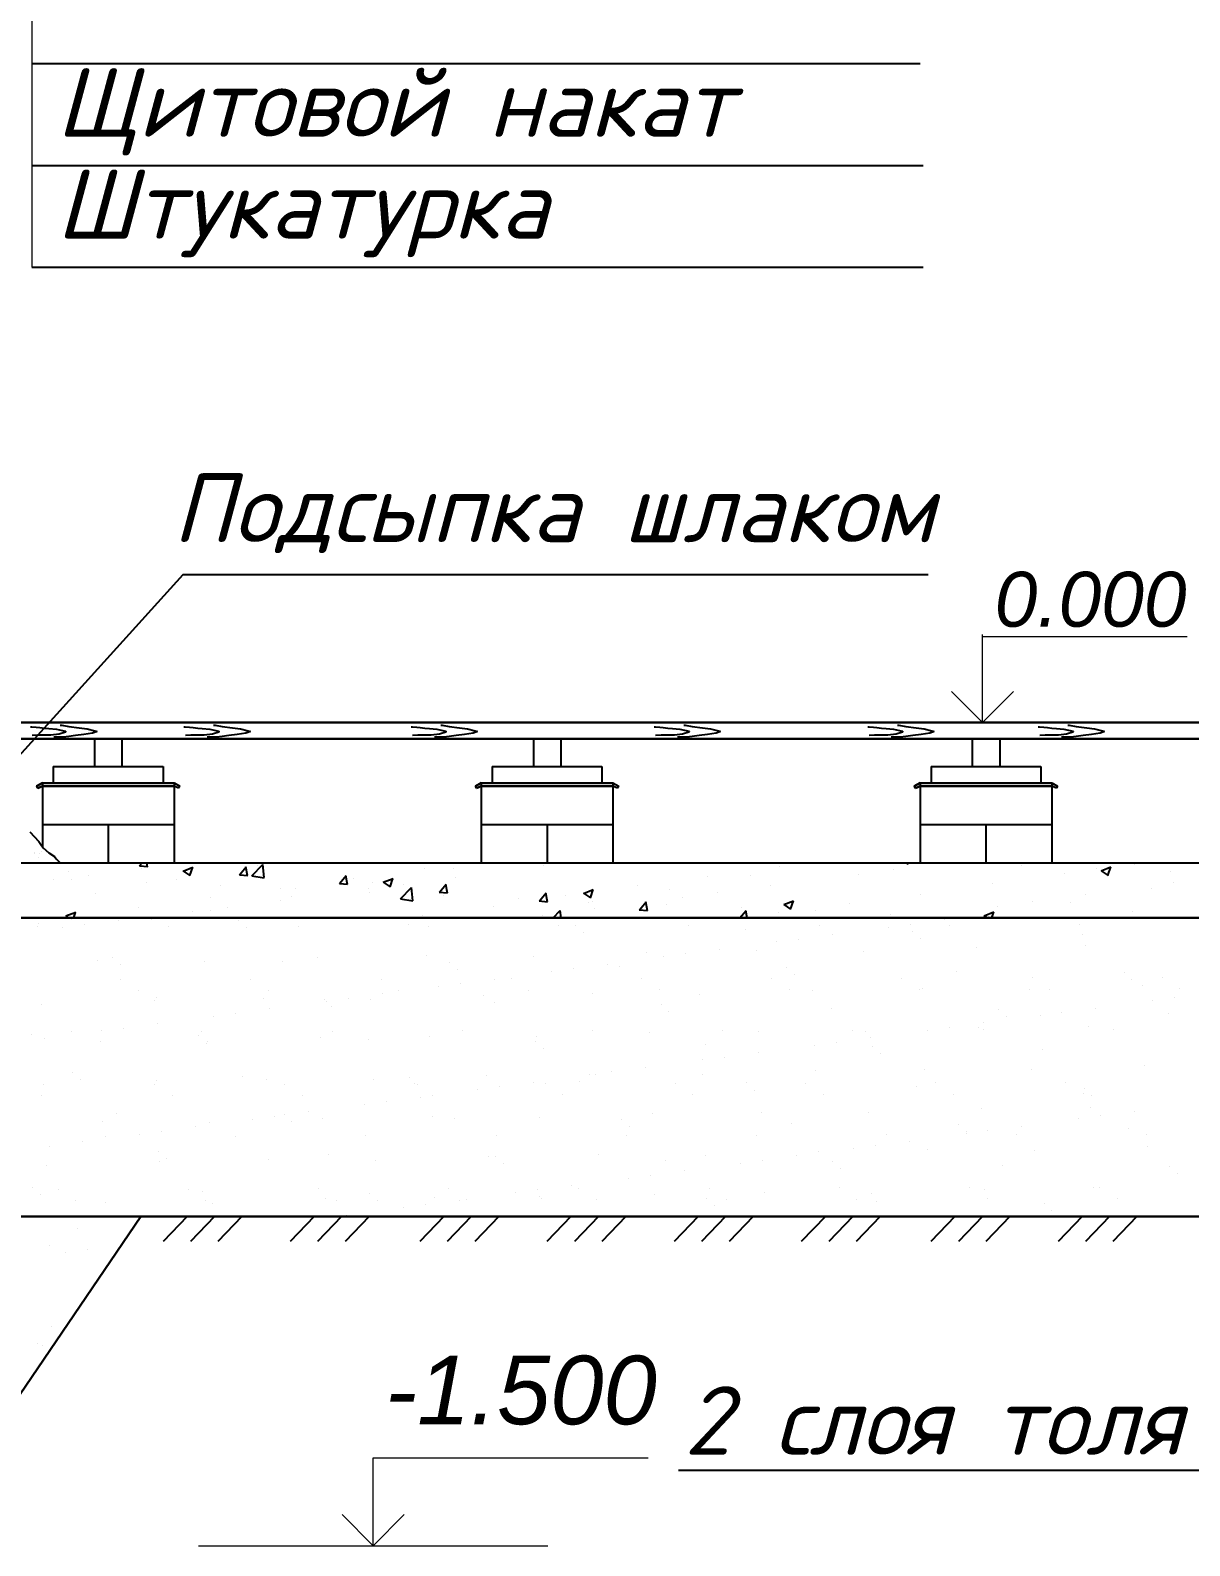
# Model space of a CAD drawing. Header units: millimetres. Extents: x 84778 to 227326, y -44398 to 146312.
# Drawn here: x 183764 to 187991, y -10601 to -5079 of the extents above; entities that cross this region are included whole.
import ezdxf

# ---------------------------------------------------------------- set-up
doc = ezdxf.new("R2010")
doc.units = ezdxf.units.MM
doc.header["$LTSCALE"] = 10
doc.linetypes.add('DASHED', pattern=[19.05, 12.7, -6.35])
for name, color, linetype, lineweight in [('Основная', 7, 'Continuous', 30), ('основной', 7, 'Continuous', 30), ('Тонкая', 7, 'Continuous', 25)]:
    doc.layers.add(name, color=color, linetype=linetype, lineweight=lineweight)
doc.layers.add('Размерная', color=7, linetype='Continuous')
doc.layers.add('Штриховка', color=7, linetype='DASHED')
doc.styles.add('Isocpeur', font='isocpeui.ttf')
doc.styles.add('STIL 888', font='ARIALI.TTF')

msp = doc.modelspace()

# ---------------------------------------------------------------- hatches: boundary and pattern name
at = {"layer": 'Тонкая', "ltscale": 50}
h = msp.add_hatch(color=256, dxfattribs=at)
h.paths.add_polyline_path([(183808.1, -7821.4), (183808.1, -7833.4), (184288.1, -7833.4), (184304.8, -7841.4), (184309.3, -7833.7), (184288.1, -7821.4)])
h.paths.add_polyline_path([(183808.1, -7833.4), (183808.1, -7821.4), (183786.8, -7833.7), (183791.3, -7841.4)])
h = msp.add_hatch(color=256, dxfattribs=at)
h.paths.add_polyline_path([(185408.1, -7821.4), (185408.1, -7833.4), (185888.1, -7833.4), (185904.8, -7841.4), (185909.3, -7833.7), (185888.1, -7821.4)])
h.paths.add_polyline_path([(185408.1, -7833.4), (185408.1, -7821.4), (185386.8, -7833.7), (185391.3, -7841.4)])
h = msp.add_hatch(color=256, dxfattribs=at)
h.paths.add_polyline_path([(187008.1, -7821.4), (187008.1, -7833.4), (187488.1, -7833.4), (187504.8, -7841.4), (187509.3, -7833.7), (187488.1, -7821.4)])
h.paths.add_polyline_path([(187008.1, -7833.4), (187008.1, -7821.4), (186986.8, -7833.7), (186991.3, -7841.4)])

# ---------------------------------------------------------------- linework, layer by layer
at = {"lineweight": 20}
msp.add_line((183769.4, -2065), (183769.4, -5942.5), dxfattribs=at)
at = {"layer": 'Основная', "ltscale": 50}
for p, q in [((183451.6, -7601.4), (189451.6, -7601.4)), ((183451.6, -8113.1), (188491.6, -8113.7)), ((183451.6, -8313.1), (188491.6, -8313.7))]:
    msp.add_line(p, q, dxfattribs=at)
at = {"layer": 'основной', "ltscale": 50}
for p, q in [((183451.6, -7661.4), (188491.6, -7661.4)), ((183651.6, -9401.4), (189651.6, -9401.4))]:
    msp.add_line(p, q, dxfattribs=at)
at = {"layer": 'основной', "linetype": 'Continuous', "lineweight": 30, "ltscale": 1000}
msp.add_line((183351.6, -10601.4), (184166.6, -9401.4), dxfattribs=at)
at = {"layer": 'основной', "linetype": 'Continuous', "lineweight": 0, "ltscale": 1000}
for p, q in [((184166.6, -9401.4), (183351.6, -10601.4)), ((183451.6, -9401.4), (184166.6, -9401.4))]:
    msp.add_line(p, q, dxfattribs=at)
at = {"layer": 'Размерная', "linetype": 'ByBlock', "lineweight": 20}
for p, q in [((187235.7, -7601.4), (187235.7, -7281.4)), ((187235.7, -7288.3), (187980.9, -7288.3)), ((185013.7, -10601.4), (185013.7, -10281.4)), ((185013.7, -10281.4), (186016.5, -10281.4)), ((184900.5, -10488.3), (185013.7, -10601.4)), ((185126.8, -10488.3), (185013.7, -10601.4))]:
    msp.add_line(p, q, dxfattribs=at)
at = {"layer": 'Размерная', "linetype": 'Continuous', "lineweight": 20}
for p in [(187122.6, -7488.3), (187348.9, -7488.3)]:
    msp.add_line(p, (187235.7, -7601.4), dxfattribs=at)
at = {"layer": 'Тонкая'}
for p, q in [((183769.4, -5200.5), (187008.4, -5200.5)), ((183769.4, -5571.5), (187008.4, -5571.5)), ((183769.4, -5571.5), (187019.1, -5571.5)), ((183769.4, -5942.5), (187019.1, -5942.5)), ((186126.6, -10326.3), (188143.9, -10326.3))]:
    msp.add_line(p, q, dxfattribs=at)
at = {"layer": 'Тонкая', "ltscale": 50}
for p, q in [((183998.1, -7661.4), (183998.1, -7761.4)), ((184098.1, -7661.4), (184098.1, -7761.4)), ((185598.1, -7661.4), (185598.1, -7761.4)), ((185698.1, -7661.4), (185698.1, -7761.4)), ((187198.1, -7661.4), (187198.1, -7761.4)), ((187298.1, -7661.4), (187298.1, -7761.4)), ((183848.1, -7761.4), (184248.1, -7761.4)), ((183848.1, -7761.4), (183848.1, -7821.4)), ((184248.1, -7761.4), (184248.1, -7821.4)), ((185448.1, -7761.4), (185448.1, -7821.4)), ((185448.1, -7761.4), (185848.1, -7761.4)), ((185848.1, -7761.4), (185848.1, -7821.4)), ((187048.1, -7761.4), (187448.1, -7761.4)), ((187048.1, -7761.4), (187048.1, -7821.4)), ((187448.1, -7761.4), (187448.1, -7821.4)), ((183808.1, -7821.4), (183786.8, -7833.7)), ((183786.8, -7833.7), (183808.1, -7821.4)), ((183786.8, -7833.7), (183791.3, -7841.4)), ((183791.3, -7841.4), (183786.8, -7833.7)), ((183791.3, -7841.4), (183808.1, -7833.4)), ((183808.1, -7833.4), (183791.3, -7841.4)), ((183808.1, -7821.4), (184288.1, -7821.4)), ((183808.1, -7821.4), (183808.1, -8054.6)), ((183808.1, -7821.4), (184288.1, -7821.4)), ((183808.1, -7833.4), (184288.1, -7833.4)), ((184288.1, -7833.4), (183808.1, -7833.4)), ((184288.1, -7821.4), (184288.1, -8113.4)), ((184288.1, -7821.4), (184309.3, -7833.7)), ((184288.1, -7821.4), (184309.3, -7833.7)), ((184304.8, -7841.4), (184288.1, -7833.4)), ((184304.8, -7841.4), (184288.1, -7833.4)), ((184309.3, -7833.7), (184304.8, -7841.4)), ((184309.3, -7833.7), (184304.8, -7841.4)), ((185408.1, -7821.4), (185386.8, -7833.7)), ((185386.8, -7833.7), (185408.1, -7821.4)), ((185386.8, -7833.7), (185391.3, -7841.4)), ((185391.3, -7841.4), (185386.8, -7833.7)), ((185391.3, -7841.4), (185408.1, -7833.4)), ((185408.1, -7833.4), (185391.3, -7841.4)), ((185408.1, -7821.4), (185408.1, -8113.4)), ((185408.1, -7821.4), (185888.1, -7821.4)), ((185408.1, -7821.4), (185888.1, -7821.4)), ((185408.1, -7833.4), (185888.1, -7833.4)), ((185888.1, -7833.4), (185408.1, -7833.4)), ((185888.1, -7821.4), (185909.3, -7833.7)), ((185888.1, -7821.4), (185888.1, -8113.4)), ((185888.1, -7821.4), (185909.3, -7833.7)), ((185904.8, -7841.4), (185888.1, -7833.4)), ((185904.8, -7841.4), (185888.1, -7833.4)), ((185909.3, -7833.7), (185904.8, -7841.4)), ((185909.3, -7833.7), (185904.8, -7841.4)), ((186986.8, -7833.7), (187008.1, -7821.4)), ((187008.1, -7821.4), (186986.8, -7833.7)), ((186991.3, -7841.4), (186986.8, -7833.7)), ((186986.8, -7833.7), (186991.3, -7841.4)), ((187008.1, -7833.4), (186991.3, -7841.4)), ((186991.3, -7841.4), (187008.1, -7833.4)), ((187008.1, -7821.4), (187008.1, -8113.4)), ((187008.1, -7821.4), (187488.1, -7821.4)), ((187008.1, -7821.4), (187488.1, -7821.4)), ((187008.1, -7833.4), (187488.1, -7833.4)), ((187488.1, -7833.4), (187008.1, -7833.4)), ((187488.1, -7821.4), (187488.1, -8113.4)), ((187488.1, -7821.4), (187509.3, -7833.7)), ((187488.1, -7821.4), (187509.3, -7833.7)), ((187504.8, -7841.4), (187488.1, -7833.4)), ((187504.8, -7841.4), (187488.1, -7833.4)), ((187509.3, -7833.7), (187504.8, -7841.4)), ((187509.3, -7833.7), (187504.8, -7841.4)), ((183808.1, -7973.4), (184288.1, -7973.4)), ((184048.1, -7973.4), (184048.1, -8113.4)), ((185408.1, -7973.4), (185888.1, -7973.4)), ((185648.1, -7973.4), (185648.1, -8113.4)), ((187008.1, -7973.4), (187488.1, -7973.4)), ((187248.1, -7973.4), (187248.1, -8113.4))]:
    msp.add_line(p, q, dxfattribs=at)
at = {"layer": 'Тонкая', "linetype": 'Continuous', "ltscale": 1000}
for p, q in [((183763, -8000.3), (183794.8, -8034.7)), ((183794.8, -8034.7), (183800.1, -8042.6)), ((183800.1, -8042.6), (183810.7, -8058.5)), ((183810.7, -8058.5), (183831.8, -8077)), ((183831.8, -8077), (183853, -8090.2)), ((183853, -8090.2), (183858.3, -8098.1)), ((183858.3, -8098.1), (183873.1, -8113.1)), ((183794.7, -8333.9), (183794.7, -8333.9)), ((183913.6, -8318.7), (183913.6, -8318.7)), ((184085.5, -8322.5), (184085.5, -8322.5)), ((184206.3, -8319.1), (184206.3, -8319.1)), ((184523.5, -8324), (184523.5, -8324)), ((184605.2, -8314), (184605.2, -8314)), ((184995.1, -8315.9), (184995.1, -8315.9)), ((185142.3, -8337.4), (185142.3, -8337.4)), ((186973.7, -8336.9), (186973.7, -8336.9)), ((187097.6, -8320.5), (187097.6, -8320.5)), ((183791.9, -8346.1), (183791.9, -8346.1)), ((183882.3, -8349.3), (183882.3, -8349.3)), ((183961.6, -8338.8), (183961.6, -8338.8)), ((184266.5, -8345.3), (184266.5, -8345.3)), ((184551.5, -8349.7), (184551.5, -8349.7)), ((184741.1, -8344.4), (184741.1, -8344.4)), ((185215.7, -8343.5), (185215.7, -8343.5)), ((185690.3, -8342.7), (185690.3, -8342.7)), ((185752.1, -8342.7), (185752.1, -8342.7)), ((185780.2, -8368.4), (185780.2, -8368.4)), ((186164.9, -8341.8), (186164.9, -8341.8)), ((186370.9, -8356.1), (186370.9, -8356.1)), ((186563.5, -8390.9), (186563.5, -8390.9)), ((186639.5, -8341), (186639.5, -8341)), ((186687.4, -8374.6), (186687.4, -8374.6)), ((186894.4, -8347.3), (186894.4, -8347.3)), ((186980.7, -8361.4), (186980.7, -8361.4)), ((187008.8, -8387.1), (187008.8, -8387.1)), ((187114.1, -8340.1), (187114.1, -8340.1)), ((187588.7, -8339.2), (187588.7, -8339.2)), ((187599.5, -8374.9), (187599.5, -8374.9)), ((186011.7, -8438.9), (186011.7, -8438.9)), ((186153.3, -8444.9), (186153.3, -8444.9)), ((186277.2, -8428.6), (186277.2, -8428.6)), ((186410.6, -8433.8), (186410.6, -8433.8)), ((186484.2, -8401.3), (186484.2, -8401.3)), ((186800.4, -8435.6), (186800.4, -8435.6)), ((187212.1, -8420.8), (187212.1, -8420.8)), ((187611, -8415.7), (187611, -8415.7)), ((184009.8, -8469.9), (184009.8, -8469.9)), ((184065.3, -8457.7), (184065.3, -8457.7)), ((184093.4, -8483.4), (184093.4, -8483.4)), ((184399.7, -8471.7), (184399.7, -8471.7)), ((184684.1, -8471.2), (184684.1, -8471.2)), ((184811.3, -8456.9), (184811.3, -8456.9)), ((185210.2, -8451.8), (185210.2, -8451.8)), ((185294, -8476.4), (185294, -8476.4)), ((185322, -8502.2), (185322, -8502.2)), ((185600.1, -8453.7), (185600.1, -8453.7)), ((185743.1, -8498.9), (185743.1, -8498.9)), ((185867, -8482.6), (185867, -8482.6)), ((185912.8, -8489.9), (185912.8, -8489.9)), ((186074, -8455.3), (186074, -8455.3)), ((186522.6, -8495.1), (186522.6, -8495.1)), ((184094, -8538.6), (184094, -8538.6)), ((184568.6, -8537.7), (184568.6, -8537.7)), ((185043.1, -8536.8), (185043.1, -8536.8)), ((185332.8, -8552.9), (185332.8, -8552.9)), ((185456.7, -8536.6), (185456.7, -8536.6)), ((185517.7, -8536), (185517.7, -8536)), ((185663.7, -8509.3), (185663.7, -8509.3)), ((185992.3, -8535.1), (185992.3, -8535.1)), ((186466.9, -8534.2), (186466.9, -8534.2)), ((186550.7, -8520.9), (186550.7, -8520.9)), ((186941.5, -8533.4), (186941.5, -8533.4)), ((187141.4, -8508.6), (187141.4, -8508.6)), ((187416.1, -8532.5), (187416.1, -8532.5)), ((187751.2, -8513.8), (187751.2, -8513.8)), ((187779.3, -8539.6), (187779.3, -8539.6)), ((187817.1, -8558.6), (187817.1, -8558.6)), ((187890.7, -8531.7), (187890.7, -8531.7)), ((184158.2, -8579.5), (184158.2, -8579.5)), ((184215.9, -8612.8), (184215.9, -8612.8)), ((184226, -8604.9), (184226, -8604.9)), ((184614.8, -8607.7), (184614.8, -8607.7)), ((184632.8, -8578.6), (184632.8, -8578.6)), ((184835.8, -8610.2), (184835.8, -8610.2)), ((184922.6, -8606.9), (184922.6, -8606.9)), ((185004.7, -8609.5), (185004.7, -8609.5)), ((185046.5, -8590.6), (185046.5, -8590.6)), ((185107.4, -8577.8), (185107.4, -8577.8)), ((185253.5, -8563.3), (185253.5, -8563.3)), ((185416.3, -8594.7), (185416.3, -8594.7)), ((185582, -8576.9), (185582, -8576.9)), ((185815.2, -8589.6), (185815.2, -8589.6)), ((186056.6, -8576.1), (186056.6, -8576.1)), ((186205.1, -8591.5), (186205.1, -8591.5)), ((186531.2, -8575.2), (186531.2, -8575.2)), ((186616.7, -8576.7), (186616.7, -8576.7)), ((187005.8, -8574.3), (187005.8, -8574.3)), ((187015.6, -8571.6), (187015.6, -8571.6)), ((187405.4, -8573.4), (187405.4, -8573.4)), ((187480.4, -8573.5), (187480.4, -8573.5)), ((187934.7, -8604.9), (187934.7, -8604.9)), ((187955, -8572.6), (187955, -8572.6)), ((183804.3, -8627.6), (183804.3, -8627.6)), ((184512.4, -8660.9), (184512.4, -8660.9)), ((184636.3, -8644.6), (184636.3, -8644.6)), ((184843.3, -8617.3), (184843.3, -8617.3)), ((184863.9, -8635.9), (184863.9, -8635.9)), ((185454.6, -8623.7), (185454.6, -8623.7)), ((186064.5, -8628.9), (186064.5, -8628.9)), ((186092.5, -8654.6), (186092.5, -8654.6)), ((186683.3, -8642.4), (186683.3, -8642.4)), ((187293.1, -8647.6), (187293.1, -8647.6)), ((187445.2, -8669.4), (187445.2, -8669.4)), ((187524.5, -8658.9), (187524.5, -8658.9)), ((187648.4, -8642.6), (187648.4, -8642.6)), ((187855.4, -8615.4), (187855.4, -8615.4)), ((187911.9, -8661.1), (187911.9, -8661.1)), ((184102.2, -8714.9), (184102.2, -8714.9)), ((184226.1, -8698.6), (184226.1, -8698.6)), ((184433.1, -8671.3), (184433.1, -8671.3)), ((185338.8, -8725.2), (185338.8, -8725.2)), ((185813.4, -8724.3), (185813.4, -8724.3)), ((186288, -8723.4), (186288, -8723.4)), ((186762.6, -8722.6), (186762.6, -8722.6)), ((187034.9, -8723.4), (187034.9, -8723.4)), ((187114.3, -8712.9), (187114.3, -8712.9)), ((187221.7, -8714.5), (187221.7, -8714.5)), ((187237.2, -8721.7), (187237.2, -8721.7)), ((187238.1, -8696.6), (187238.1, -8696.6)), ((187321.2, -8673.3), (187321.2, -8673.3)), ((187620.6, -8709.4), (187620.6, -8709.4)), ((187711.8, -8720.9), (187711.8, -8720.9)), ((183767.9, -8738.7), (183767.9, -8738.7)), ((183815.8, -8752.6), (183815.8, -8752.6)), ((183915, -8727.8), (183915, -8727.8)), ((184019.4, -8763.5), (184019.4, -8763.5)), ((184022.8, -8725.4), (184022.8, -8725.4)), ((184377.7, -8743.9), (184377.7, -8743.9)), ((184389.6, -8726.9), (184389.6, -8726.9)), ((184405.8, -8769.7), (184405.8, -8769.7)), ((184409.3, -8765.4), (184409.3, -8765.4)), ((184820.9, -8750.6), (184820.9, -8750.6)), ((184864.2, -8726), (184864.2, -8726)), ((184996.5, -8757.4), (184996.5, -8757.4)), ((185219.8, -8745.5), (185219.8, -8745.5)), ((185606.3, -8762.7), (185606.3, -8762.7)), ((185609.7, -8747.3), (185609.7, -8747.3)), ((186021.3, -8732.5), (186021.3, -8732.5)), ((186225.1, -8776.1), (186225.1, -8776.1)), ((186420.2, -8727.4), (186420.2, -8727.4)), ((186624.7, -8777.4), (186624.7, -8777.4)), ((186704, -8767), (186704, -8767)), ((186810, -8729.3), (186810, -8729.3)), ((186827.9, -8750.6), (186827.9, -8750.6)), ((185634.4, -8788.4), (185634.4, -8788.4)), ((186214.5, -8831.4), (186214.5, -8831.4)), ((186293.8, -8821), (186293.8, -8821)), ((186417.7, -8804.6), (186417.7, -8804.6)), ((186835, -8781.4), (186835, -8781.4)), ((186863, -8807.1), (186863, -8807.1)), ((187453.8, -8794.8), (187453.8, -8794.8)), ((183919.6, -8877.7), (183919.6, -8877.7)), ((185425.9, -8888.4), (185425.9, -8888.4)), ((185804.2, -8885.4), (185804.2, -8885.4)), ((185824.8, -8883.3), (185824.8, -8883.3)), ((185883.6, -8875), (185883.6, -8875)), ((186007.5, -8858.7), (186007.5, -8858.7)), ((186214.7, -8885.1), (186214.7, -8885.1)), ((186626.3, -8870.3), (186626.3, -8870.3)), ((187025.2, -8865.2), (187025.2, -8865.2)), ((187415, -8867.1), (187415, -8867.1)), ((187826.7, -8852.3), (187826.7, -8852.3)), ((183813.9, -8921.2), (183813.9, -8921.2)), ((183947.6, -8903.4), (183947.6, -8903.4)), ((184217, -8920.2), (184217, -8920.2)), ((184225.5, -8906.4), (184225.5, -8906.4)), ((184538.4, -8891.2), (184538.4, -8891.2)), ((184624.4, -8901.3), (184624.4, -8901.3)), ((184691.6, -8919.3), (184691.6, -8919.3)), ((185014.3, -8903.2), (185014.3, -8903.2)), ((185148.2, -8896.4), (185148.2, -8896.4)), ((185166.2, -8918.5), (185166.2, -8918.5)), ((185176.3, -8922.1), (185176.3, -8922.1)), ((185394, -8939.4), (185394, -8939.4)), ((185473.3, -8929), (185473.3, -8929)), ((185597.2, -8912.7), (185597.2, -8912.7)), ((185640.8, -8917.6), (185640.8, -8917.6)), ((185767, -8909.9), (185767, -8909.9)), ((186115.4, -8916.7), (186115.4, -8916.7)), ((186376.8, -8915.1), (186376.8, -8915.1)), ((186404.9, -8940.9), (186404.9, -8940.9)), ((186590, -8915.9), (186590, -8915.9)), ((186995.6, -8928.6), (186995.6, -8928.6)), ((187064.6, -8915), (187064.6, -8915)), ((187539.2, -8914.1), (187539.2, -8914.1)), ((187605.5, -8933.8), (187605.5, -8933.8)), ((183806.7, -8962), (183806.7, -8962)), ((184281.3, -8961.1), (184281.3, -8961.1)), ((184755.9, -8960.3), (184755.9, -8960.3)), ((184983.8, -8993.4), (184983.8, -8993.4)), ((185063.1, -8983), (185063.1, -8983)), ((185187, -8966.7), (185187, -8966.7)), ((185230.5, -8959.4), (185230.5, -8959.4)), ((185705.1, -8958.5), (185705.1, -8958.5)), ((186179.7, -8957.7), (186179.7, -8957.7)), ((186654.3, -8956.8), (186654.3, -8956.8)), ((187128.9, -8956), (187128.9, -8956)), ((187603.5, -8955.1), (187603.5, -8955.1)), ((187633.5, -8959.6), (187633.5, -8959.6)), ((184080.2, -9024.9), (184080.2, -9024.9)), ((184573.6, -9047.4), (184573.6, -9047.4)), ((184652.9, -9037), (184652.9, -9037)), ((184690.1, -9030.2), (184690.1, -9030.2)), ((184718.1, -9055.9), (184718.1, -9055.9)), ((184776.8, -9020.7), (184776.8, -9020.7)), ((184830.5, -9044.2), (184830.5, -9044.2)), ((185229.4, -9039.1), (185229.4, -9039.1)), ((185308.9, -9043.6), (185308.9, -9043.6)), ((185619.3, -9041), (185619.3, -9041)), ((185918.7, -9048.9), (185918.7, -9048.9)), ((186030.9, -9026.2), (186030.9, -9026.2)), ((186429.8, -9021.1), (186429.8, -9021.1)), ((186819.6, -9022.9), (186819.6, -9022.9)), ((187231.3, -9008.1), (187231.3, -9008.1)), ((187585.7, -9045.5), (187585.7, -9045.5)), ((187630.2, -9003), (187630.2, -9003)), ((187665, -9035), (187665, -9035)), ((187788.9, -9018.7), (187788.9, -9018.7)), ((184029, -9057.2), (184029, -9057.2)), ((184038.1, -9109.4), (184038.1, -9109.4)), ((184163.3, -9101.4), (184163.3, -9101.4)), ((184242.7, -9091), (184242.7, -9091)), ((184366.6, -9074.7), (184366.6, -9074.7)), ((184418.9, -9059), (184418.9, -9059)), ((184512.7, -9108.5), (184512.7, -9108.5)), ((184987.3, -9107.7), (184987.3, -9107.7)), ((185461.9, -9106.8), (185461.9, -9106.8)), ((185936.5, -9105.9), (185936.5, -9105.9)), ((185946.8, -9074.6), (185946.8, -9074.6)), ((186411, -9105.1), (186411, -9105.1)), ((186537.5, -9062.4), (186537.5, -9062.4)), ((186885.6, -9104.2), (186885.6, -9104.2)), ((187147.3, -9067.6), (187147.3, -9067.6)), ((187175.4, -9093.3), (187175.4, -9093.3)), ((187175.4, -9099.5), (187175.4, -9099.5)), ((187254.8, -9089), (187254.8, -9089)), ((187360.2, -9103.3), (187360.2, -9103.3)), ((187378.7, -9072.7), (187378.7, -9072.7)), ((187766.1, -9081.1), (187766.1, -9081.1)), ((187834.8, -9102.5), (187834.8, -9102.5)), ((183832.4, -9145), (183832.4, -9145)), ((183956.3, -9128.7), (183956.3, -9128.7)), ((184231.9, -9163.9), (184231.9, -9163.9)), ((186635.9, -9164), (186635.9, -9164)), ((186765.2, -9153.5), (186765.2, -9153.5)), ((186844.5, -9143), (186844.5, -9143)), ((186968.4, -9126.7), (186968.4, -9126.7)), ((187034.8, -9158.9), (187034.8, -9158.9)), ((187424.6, -9160.7), (187424.6, -9160.7)), ((187836.3, -9145.9), (187836.3, -9145.9)), ((183823.5, -9214.9), (183823.5, -9214.9)), ((184235.1, -9200.1), (184235.1, -9200.1)), ((184260, -9189.7), (184260, -9189.7)), ((184634, -9195), (184634, -9195)), ((184850.7, -9177.4), (184850.7, -9177.4)), ((185023.9, -9196.8), (185023.9, -9196.8)), ((185435.5, -9182), (185435.5, -9182)), ((185460.6, -9182.6), (185460.6, -9182.6)), ((185488.6, -9208.4), (185488.6, -9208.4)), ((185834.4, -9176.9), (185834.4, -9176.9)), ((186079.4, -9196.1), (186079.4, -9196.1)), ((186224.3, -9178.8), (186224.3, -9178.8)), ((186355, -9207.5), (186355, -9207.5)), ((186434.3, -9197), (186434.3, -9197)), ((186558.2, -9180.7), (186558.2, -9180.7)), ((186689.2, -9201.4), (186689.2, -9201.4)), ((187308, -9214.8), (187308, -9214.8)), ((187917.8, -9220.1), (187917.8, -9220.1)), ((185944.8, -9261.5), (185944.8, -9261.5)), ((186024.1, -9251.1), (186024.1, -9251.1)), ((186148, -9234.7), (186148, -9234.7)), ((186717.3, -9227.1), (186717.3, -9227.1)), ((187945.9, -9245.8), (187945.9, -9245.8)), ((183773.8, -9297.7), (183773.8, -9297.7)), ((183801.9, -9323.4), (183801.9, -9323.4)), ((183865.5, -9302.7), (183865.5, -9302.7)), ((184340.1, -9301.8), (184340.1, -9301.8)), ((184392.6, -9311.2), (184392.6, -9311.2)), ((184814.7, -9300.9), (184814.7, -9300.9)), ((185002.4, -9316.4), (185002.4, -9316.4)), ((185289.3, -9300.1), (185289.3, -9300.1)), ((185534.5, -9315.5), (185534.5, -9315.5)), ((185613.9, -9305.1), (185613.9, -9305.1)), ((185621.2, -9329.9), (185621.2, -9329.9)), ((185737.8, -9288.7), (185737.8, -9288.7)), ((185763.9, -9299.2), (185763.9, -9299.2)), ((186040.5, -9319.8), (186040.5, -9319.8)), ((186238.5, -9298.4), (186238.5, -9298.4)), ((186439.4, -9314.7), (186439.4, -9314.7)), ((186713.1, -9297.5), (186713.1, -9297.5)), ((186829.2, -9316.6), (186829.2, -9316.6)), ((187187.7, -9296.6), (187187.7, -9296.6)), ((187240.9, -9301.8), (187240.9, -9301.8)), ((187639.8, -9296.7), (187639.8, -9296.7)), ((187662.3, -9295.8), (187662.3, -9295.8)), ((183929.8, -9343.6), (183929.8, -9343.6)), ((184038.6, -9350.8), (184038.6, -9350.8)), ((184404.4, -9342.8), (184404.4, -9342.8)), ((184428.5, -9352.7), (184428.5, -9352.7)), ((184840.1, -9337.9), (184840.1, -9337.9)), ((184879, -9341.9), (184879, -9341.9)), ((185030.5, -9342.1), (185030.5, -9342.1)), ((185124.3, -9369.5), (185124.3, -9369.5)), ((185203.6, -9359.1), (185203.6, -9359.1)), ((185239, -9332.8), (185239, -9332.8)), ((185327.5, -9342.8), (185327.5, -9342.8)), ((185353.6, -9341), (185353.6, -9341)), ((185628.9, -9334.6), (185628.9, -9334.6)), ((185828.2, -9340.2), (185828.2, -9340.2)), ((186231, -9335.1), (186231, -9335.1)), ((186259.1, -9360.8), (186259.1, -9360.8)), ((186302.8, -9339.3), (186302.8, -9339.3)), ((186777.4, -9338.4), (186777.4, -9338.4)), ((186849.9, -9348.6), (186849.9, -9348.6)), ((187252, -9337.6), (187252, -9337.6)), ((187459.7, -9353.8), (187459.7, -9353.8)), ((187487.8, -9379.6), (187487.8, -9379.6)), ((187726.6, -9336.7), (187726.6, -9336.7)), ((184917.3, -9396.8), (184917.3, -9396.8))]:
    msp.add_line(p, q, dxfattribs=at)
at = {"layer": 'Тонкая', "linetype": 'DASHED', "ltscale": 1000}
for p, q in [((184162.6, -8124.4), (184172, -8113.2)), ((184191.9, -8127.9), (184189.2, -8113.2)), ((186956.4, -8113.5), (186962.8, -8117.9)), ((186962.8, -8117.8), (186964.2, -8113.5)), ((183901.8, -8145.2), (183901.8, -8145.2)), ((183975.9, -8158.5), (183975.9, -8158.5)), ((184162, -8124.3), (184192.4, -8126.9)), ((184168.3, -8133.1), (184168.3, -8133.1)), ((184320.6, -8142.6), (184345.8, -8159.7)), ((184320.9, -8142.8), (184356.4, -8129.1)), ((184345.8, -8159.6), (184356.1, -8128.9)), ((184526.4, -8156.2), (184556.8, -8158.8)), ((184526.9, -8156.2), (184551.4, -8127)), ((184556.3, -8159.7), (184550.4, -8127.9)), ((184571.9, -8160), (184611.4, -8118.8)), ((184571.9, -8160.2), (184617, -8167.2)), ((184594.1, -8122.5), (184594.1, -8122.5)), ((184617.1, -8166.9), (184611.5, -8118.7)), ((184891.3, -8188.1), (184915.8, -8158.9)), ((184920.6, -8191.6), (184914.8, -8159.8)), ((184940.8, -8169.8), (184940.8, -8169.8)), ((185050.9, -8183.5), (185086.5, -8169.8)), ((185075.8, -8200.3), (185086.1, -8169.6)), ((185201.6, -8134), (185201.6, -8134)), ((185308.3, -8132.3), (185308.3, -8132.3)), ((185315.5, -8164.9), (185315.5, -8164.9)), ((185636.3, -8122.7), (185636.3, -8122.7)), ((186233.3, -8164.2), (186233.3, -8164.2)), ((186391.1, -8157.5), (186391.1, -8157.5)), ((186497.1, -8126.2), (186497.1, -8126.2)), ((186783.4, -8154.4), (186783.4, -8154.4)), ((186910.6, -8137.7), (186910.6, -8137.7)), ((187378.1, -8121.3), (187378.1, -8121.3)), ((187533.1, -8153.1), (187533.1, -8153.1)), ((187649.3, -8132.8), (187649.3, -8132.8)), ((187667.6, -8141.5), (187692.9, -8158.5)), ((187668, -8141.7), (187703.5, -8128)), ((187692.8, -8158.5), (187703.1, -8127.8)), ((187789.7, -8120.6), (187789.7, -8120.6)), ((187920.5, -8144.3), (187920.5, -8144.3)), ((183848.7, -8175.2), (183848.7, -8175.2)), ((183915.8, -8173.8), (183915.8, -8173.8)), ((184001.5, -8224.2), (184001.5, -8224.2)), ((184186.9, -8185.3), (184186.9, -8185.3)), ((184297.8, -8173.3), (184297.8, -8173.3)), ((184458.1, -8196.8), (184458.1, -8196.8)), ((184676.9, -8207.9), (184676.9, -8207.9)), ((184729.3, -8208.2), (184729.3, -8208.2)), ((184890.8, -8188), (184921.1, -8190.7)), ((184995.9, -8207), (184995.9, -8207)), ((185000.5, -8219.7), (185000.5, -8219.7)), ((185012, -8183.2), (185012, -8183.2)), ((185050.6, -8183.3), (185075.9, -8200.3)), ((185114, -8244.1), (185153.6, -8202.9)), ((185123.1, -8190.2), (185123.1, -8190.2)), ((185159.2, -8251), (185153.6, -8202.8)), ((185255.1, -8219.9), (185285.5, -8222.6)), ((185255.7, -8220), (185280.2, -8190.8)), ((185285, -8223.5), (185279.1, -8191.7)), ((185620, -8251.9), (185644.5, -8222.7)), ((185649.4, -8255.4), (185643.5, -8223.5)), ((185780.7, -8224), (185805.9, -8241)), ((185781, -8224.2), (185816.6, -8210.5)), ((185805.9, -8241), (185816.2, -8210.3)), ((185976.7, -8196.8), (185976.7, -8196.8)), ((186094.8, -8208.4), (186094.8, -8208.4)), ((186270.2, -8222), (186270.2, -8222)), ((186462.6, -8196.6), (186462.6, -8196.6)), ((187008.4, -8227), (187008.4, -8227)), ((187272.2, -8188.9), (187272.2, -8188.9)), ((187851.4, -8206.4), (187851.4, -8206.4)), ((187930.6, -8186.1), (187930.6, -8186.1)), ((184159.5, -8276.2), (184159.5, -8276.2)), ((184420.3, -8240.4), (184420.3, -8240.4)), ((184482.7, -8274.5), (184482.7, -8274.5)), ((184675.1, -8249.2), (184675.1, -8249.2)), ((184715.8, -8234), (184715.8, -8234)), ((185114, -8244.3), (185159.2, -8251.3)), ((185271.7, -8231.1), (185271.7, -8231.1)), ((185452, -8270.6), (185452, -8270.6)), ((185542.8, -8242.6), (185542.8, -8242.6)), ((185619.5, -8251.8), (185649.9, -8254.5)), ((185715.9, -8232.5), (185715.9, -8232.5)), ((185798.6, -8259.2), (185798.6, -8259.2)), ((185814, -8254), (185814, -8254)), ((185822.2, -8280.9), (185822.2, -8280.9)), ((185984.4, -8283.7), (186008.9, -8254.6)), ((186013.7, -8287.3), (186007.9, -8255.4)), ((186085.2, -8265.5), (186085.2, -8265.5)), ((186143.1, -8238.7), (186143.1, -8238.7)), ((186356.4, -8277), (186356.4, -8277)), ((186510.7, -8264.7), (186536, -8281.7)), ((186511.1, -8264.8), (186546.6, -8251.2)), ((186535.9, -8281.6), (186546.2, -8250.9)), ((186751.8, -8259.5), (186751.8, -8259.5)), ((187290.2, -8270.4), (187290.2, -8270.4)), ((187417.4, -8253.7), (187417.4, -8253.7)), ((187555.1, -8257.2), (187555.1, -8257.2)), ((187609.8, -8228.4), (187609.8, -8228.4)), ((183893.7, -8306.5), (183903.6, -8313.1)), ((183894, -8306.6), (183929.6, -8293)), ((183922.4, -8313.1), (183929.2, -8292.7)), ((184355.5, -8291.3), (184355.5, -8291.3)), ((184419.5, -8284.9), (184419.5, -8284.9)), ((185195.4, -8303.1), (185195.4, -8303.1)), ((185502.3, -8310.1), (185502.3, -8310.1)), ((185629.8, -8306.3), (185629.8, -8306.3)), ((185670.4, -8313.3), (185695.8, -8287)), ((185698.9, -8313.3), (185695.8, -8286.9)), ((185983.9, -8283.7), (186014.2, -8286.3)), ((186350.6, -8313.4), (186373.3, -8286.4)), ((186377.1, -8313.4), (186372.2, -8287.3)), ((186491, -8295.3), (186491, -8295.3)), ((186627.6, -8288.4), (186627.6, -8288.4)), ((186898.8, -8299.9), (186898.8, -8299.9)), ((186969.4, -8312.7), (186969.4, -8312.7)), ((187169.9, -8311.3), (187169.9, -8311.3)), ((187240.8, -8305.4), (187252.9, -8313.5)), ((187241.1, -8305.5), (187276.7, -8291.9)), ((187258.9, -8308.1), (187258.9, -8308.1)), ((187269, -8313.5), (187276.3, -8291.6)), ((187783.5, -8289.7), (187783.5, -8289.7))]:
    msp.add_line(p, q, dxfattribs=at)
at = {"layer": 'Тонкая', "linetype": 'ByBlock', "lineweight": 0, "ltscale": 1000}
msp.add_line((184377.1, -10601.4), (185650.3, -10601.4), dxfattribs=at)
at = {"layer": 'Тонкая', "ltscale": 1000}
msp.add_lwpolyline([(183571.8, -7889.7), (184322, -7062.8), (187037.5, -7062.8)], dxfattribs=at)
at = {"layer": 'Штриховка', "linetype": 'Continuous', "ltscale": 1000}
for p, q in [((183765.4, -7617.6), (183770.3, -7617.1)), ((183770.3, -7617.1), (183786, -7618)), ((183786, -7618), (183798.8, -7619.5)), ((183798.8, -7619.5), (183815.5, -7622)), ((183873.4, -7611.2), (183878.8, -7611.7)), ((183878.8, -7611.7), (183904.4, -7616.1)), ((183904.4, -7616.1), (183942.2, -7621.5)), ((184324.3, -7617.6), (184329.2, -7617.1)), ((184329.2, -7617.1), (184344.9, -7618)), ((184344.9, -7618), (184357.7, -7619.5)), ((184357.7, -7619.5), (184374.4, -7622)), ((184432.3, -7611.2), (184437.7, -7611.7)), ((184437.7, -7611.7), (184463.3, -7616.1)), ((184463.3, -7616.1), (184501.1, -7621.5)), ((185152.2, -7617.6), (185157.1, -7617.1)), ((185157.1, -7617.1), (185172.9, -7618)), ((185172.9, -7618), (185185.6, -7619.5)), ((185185.6, -7619.5), (185202.3, -7622)), ((185260.3, -7611.2), (185265.7, -7611.7)), ((185265.7, -7611.7), (185291.2, -7616.1)), ((185291.2, -7616.1), (185329, -7621.5)), ((186038.3, -7617.6), (186043.3, -7617.1)), ((186043.3, -7617.1), (186059, -7618)), ((186059, -7618), (186071.7, -7619.5)), ((186071.7, -7619.5), (186088.4, -7622)), ((186146.4, -7611.2), (186151.8, -7611.7)), ((186151.8, -7611.7), (186177.3, -7616.1)), ((186177.3, -7616.1), (186215.2, -7621.5)), ((186816.9, -7617.6), (186821.9, -7617.1)), ((186821.9, -7617.1), (186837.6, -7618)), ((186837.6, -7618), (186850.3, -7619.5)), ((186850.3, -7619.5), (186867, -7622)), ((186925, -7611.2), (186930.4, -7611.7)), ((186930.4, -7611.7), (186955.9, -7616.1)), ((186955.9, -7616.1), (186993.8, -7621.5)), ((187438.4, -7617.6), (187443.3, -7617.1)), ((187443.3, -7617.1), (187459, -7618)), ((187459, -7618), (187471.8, -7619.5)), ((187471.8, -7619.5), (187488.5, -7622)), ((187546.5, -7611.2), (187551.9, -7611.7)), ((187551.9, -7611.7), (187577.4, -7616.1)), ((187577.4, -7616.1), (187615.2, -7621.5)), ((183790.4, -7647.5), (183770.8, -7648.5)), ((183812.5, -7648), (183790.4, -7647.5)), ((183839.1, -7647.5), (183812.5, -7648)), ((183815.5, -7622), (183832.2, -7623.9)), ((183832.2, -7623.9), (183859.2, -7626.4)), ((183869, -7644.1), (183839.1, -7647.5)), ((183865.6, -7655.3), (183850.3, -7655.3)), ((183859.2, -7626.4), (183892.6, -7633.3)), ((183884.2, -7654.4), (183865.6, -7655.3)), ((183892.1, -7636.7), (183869, -7644.1)), ((183904.4, -7652.4), (183884.2, -7654.4)), ((183892.6, -7633.3), (183892.1, -7636.7)), ((183929.4, -7649), (183904.4, -7652.4)), ((183959.9, -7645.5), (183929.4, -7649)), ((183942.2, -7621.5), (183971.2, -7624.9)), ((183991.3, -7640.1), (183959.9, -7645.5)), ((183971.2, -7624.9), (183999.7, -7631.8)), ((184007.5, -7634.2), (183991.3, -7640.1)), ((183999.7, -7631.8), (184007.5, -7634.2)), ((184349.3, -7647.5), (184329.7, -7648.5)), ((184371.4, -7648), (184349.3, -7647.5)), ((184397.9, -7647.5), (184371.4, -7648)), ((184374.4, -7622), (184391.1, -7623.9)), ((184391.1, -7623.9), (184418.1, -7626.4)), ((184427.9, -7644.1), (184397.9, -7647.5)), ((184424.5, -7655.3), (184409.2, -7655.3)), ((184418.1, -7626.4), (184451.5, -7633.3)), ((184443.1, -7654.4), (184424.5, -7655.3)), ((184451, -7636.7), (184427.9, -7644.1)), ((184463.3, -7652.4), (184443.1, -7654.4)), ((184451.5, -7633.3), (184451, -7636.7)), ((184488.3, -7649), (184463.3, -7652.4)), ((184518.8, -7645.5), (184488.3, -7649)), ((184501.1, -7621.5), (184530, -7624.9)), ((184550.2, -7640.1), (184518.8, -7645.5)), ((184530, -7624.9), (184558.5, -7631.8)), ((184566.4, -7634.2), (184550.2, -7640.1)), ((184558.5, -7631.8), (184566.4, -7634.2)), ((185177.3, -7647.5), (185157.6, -7648.5)), ((185199.4, -7648), (185177.3, -7647.5)), ((185225.9, -7647.5), (185199.4, -7648)), ((185202.3, -7622), (185219, -7623.9)), ((185219, -7623.9), (185246, -7626.4)), ((185255.9, -7644.1), (185225.9, -7647.5)), ((185252.4, -7655.3), (185237.2, -7655.3)), ((185246, -7626.4), (185279.4, -7633.3)), ((185271.1, -7654.4), (185252.4, -7655.3)), ((185279, -7636.7), (185255.9, -7644.1)), ((185291.2, -7652.4), (185271.1, -7654.4)), ((185279.4, -7633.3), (185279, -7636.7)), ((185316.3, -7649), (185291.2, -7652.4)), ((185346.7, -7645.5), (185316.3, -7649)), ((185329, -7621.5), (185358, -7624.9)), ((185378.2, -7640.1), (185346.7, -7645.5)), ((185358, -7624.9), (185386.5, -7631.8)), ((185394.4, -7634.2), (185378.2, -7640.1)), ((185386.5, -7631.8), (185394.4, -7634.2)), ((186063.4, -7647.5), (186043.7, -7648.5)), ((186085.5, -7648), (186063.4, -7647.5)), ((186112, -7647.5), (186085.5, -7648)), ((186088.4, -7622), (186105.1, -7623.9)), ((186105.1, -7623.9), (186132.2, -7626.4)), ((186142, -7644.1), (186112, -7647.5)), ((186138.5, -7655.3), (186123.3, -7655.3)), ((186132.2, -7626.4), (186165.6, -7633.3)), ((186157.2, -7654.4), (186138.5, -7655.3)), ((186165.1, -7636.7), (186142, -7644.1)), ((186177.3, -7652.4), (186157.2, -7654.4)), ((186165.6, -7633.3), (186165.1, -7636.7)), ((186202.4, -7649), (186177.3, -7652.4)), ((186232.8, -7645.5), (186202.4, -7649)), ((186215.2, -7621.5), (186244.1, -7624.9)), ((186264.3, -7640.1), (186232.8, -7645.5)), ((186244.1, -7624.9), (186272.6, -7631.8)), ((186280.5, -7634.2), (186264.3, -7640.1)), ((186272.6, -7631.8), (186280.5, -7634.2)), ((186842, -7647.5), (186822.4, -7648.5)), ((186864.1, -7648), (186842, -7647.5)), ((186890.6, -7647.5), (186864.1, -7648)), ((186867, -7622), (186883.7, -7623.9)), ((186883.7, -7623.9), (186910.8, -7626.4)), ((186920.6, -7644.1), (186890.6, -7647.5)), ((186917.1, -7655.3), (186901.9, -7655.3)), ((186910.8, -7626.4), (186944.2, -7633.3)), ((186935.8, -7654.4), (186917.1, -7655.3)), ((186943.7, -7636.7), (186920.6, -7644.1)), ((186955.9, -7652.4), (186935.8, -7654.4)), ((186944.2, -7633.3), (186943.7, -7636.7)), ((186981, -7649), (186955.9, -7652.4)), ((187011.4, -7645.5), (186981, -7649)), ((186993.8, -7621.5), (187022.7, -7624.9)), ((187042.9, -7640.1), (187011.4, -7645.5)), ((187022.7, -7624.9), (187051.2, -7631.8)), ((187059.1, -7634.2), (187042.9, -7640.1)), ((187051.2, -7631.8), (187059.1, -7634.2)), ((187463.4, -7647.5), (187443.8, -7648.5)), ((187485.6, -7648), (187463.4, -7647.5)), ((187512.1, -7647.5), (187485.6, -7648)), ((187488.5, -7622), (187505.2, -7623.9)), ((187505.2, -7623.9), (187532.2, -7626.4)), ((187542, -7644.1), (187512.1, -7647.5)), ((187538.6, -7655.3), (187523.4, -7655.3)), ((187532.2, -7626.4), (187565.6, -7633.3)), ((187557.3, -7654.4), (187538.6, -7655.3)), ((187565.1, -7636.7), (187542, -7644.1)), ((187577.4, -7652.4), (187557.3, -7654.4)), ((187565.6, -7633.3), (187565.1, -7636.7)), ((187602.4, -7649), (187577.4, -7652.4)), ((187632.9, -7645.5), (187602.4, -7649)), ((187615.2, -7621.5), (187644.2, -7624.9)), ((187664.3, -7640.1), (187632.9, -7645.5)), ((187644.2, -7624.9), (187672.7, -7631.8)), ((187680.5, -7634.2), (187664.3, -7640.1)), ((187672.7, -7631.8), (187680.5, -7634.2)), ((183778.3, -8073.6), (183778.3, -8073.6)), ((183780.1, -8080.6), (183780.1, -8080.6)), ((183795.2, -8092.8), (183795.2, -8092.8)), ((183798.2, -8077.4), (183798.2, -8077.4)), ((183804.7, -8070.1), (183804.7, -8070.1))]:
    msp.add_line(p, q, dxfattribs=at)
at = {"layer": 'Штриховка'}
for p, q in [((184335.9, -9401.4), (184242.9, -9499.1)), ((184435.9, -9401.4), (184342.9, -9499.1)), ((184535.9, -9401.4), (184442.9, -9499.1)), ((184799.2, -9401.4), (184706.2, -9499.1)), ((184799.2, -9401.4), (184706.2, -9499.1)), ((184899.2, -9401.4), (184806.2, -9499.1)), ((184899.2, -9401.4), (184806.2, -9499.1)), ((184999.2, -9401.4), (184906.2, -9499.1)), ((184999.2, -9401.4), (184906.2, -9499.1)), ((185271.7, -9401.4), (185178.7, -9499.1)), ((185371.7, -9401.4), (185278.7, -9499.1)), ((185471.7, -9401.4), (185378.7, -9499.1)), ((185735.1, -9401.4), (185642.1, -9499.1)), ((185835.1, -9401.4), (185742.1, -9499.1)), ((185935.1, -9401.4), (185842.1, -9499.1)), ((186199.1, -9401.4), (186106.2, -9499.1)), ((186299.1, -9401.4), (186206.2, -9499.1)), ((186399.1, -9401.4), (186306.2, -9499.1)), ((186662.5, -9401.4), (186569.5, -9499.1)), ((186662.5, -9401.4), (186569.5, -9499.1)), ((186762.5, -9401.4), (186669.5, -9499.1)), ((186762.5, -9401.4), (186669.5, -9499.1)), ((186862.5, -9401.4), (186769.5, -9499.1)), ((186862.5, -9401.4), (186769.5, -9499.1)), ((187135, -9401.4), (187042, -9499.1)), ((187235, -9401.4), (187142, -9499.1)), ((187335, -9401.4), (187242, -9499.1)), ((187598.3, -9401.4), (187505.3, -9499.1)), ((187698.3, -9401.4), (187605.3, -9499.1)), ((187798.3, -9401.4), (187705.3, -9499.1))]:
    msp.add_line(p, q, dxfattribs=at)
at = {"layer": 'Штриховка', "linetype": 'Continuous', "lineweight": 0, "ltscale": 1000}
for p, q in [((183934.5, -9444.9), (183934.5, -9444.9)), ((183833.1, -9508.5), (183833.1, -9508.5)), ((183893.6, -9531.5), (183893.6, -9531.5)), ((183973, -9521.1), (183973, -9521.1)), ((183842.7, -9802.2), (183842.7, -9802.2)), ((183788.7, -9864.9), (183788.7, -9864.9)), ((183809.6, -9873.5), (183809.6, -9873.5))]:
    msp.add_line(p, q, dxfattribs=at)

# ---------------------------------------------------------------- texts
at = {"layer": 'Размерная', "linetype": 'ByBlock', "ltscale": 50, "style": 'STIL 888'}
for s, height, p in [('0.000', 200, (187279.9, -7252.4)), ('-1.500', 250, (185057.9, -10159))]:
    msp.add_text(s, height=height, dxfattribs=at).set_placement(p)
at = {"layer": 'Тонкая', "style": 'Isocpeur'}
for s, p in [('Щитовой накат', (183858.1, -5467)), ('Штукатурка', (183858.1, -5838)), ('Подсыпка шлаком', (184282.5, -6944.5)), ('2 слоя толя', (186147.1, -10270.1))]:
    msp.add_text(s, height=250, dxfattribs=at).set_placement(p)

doc.saveas('drawing.dxf')
